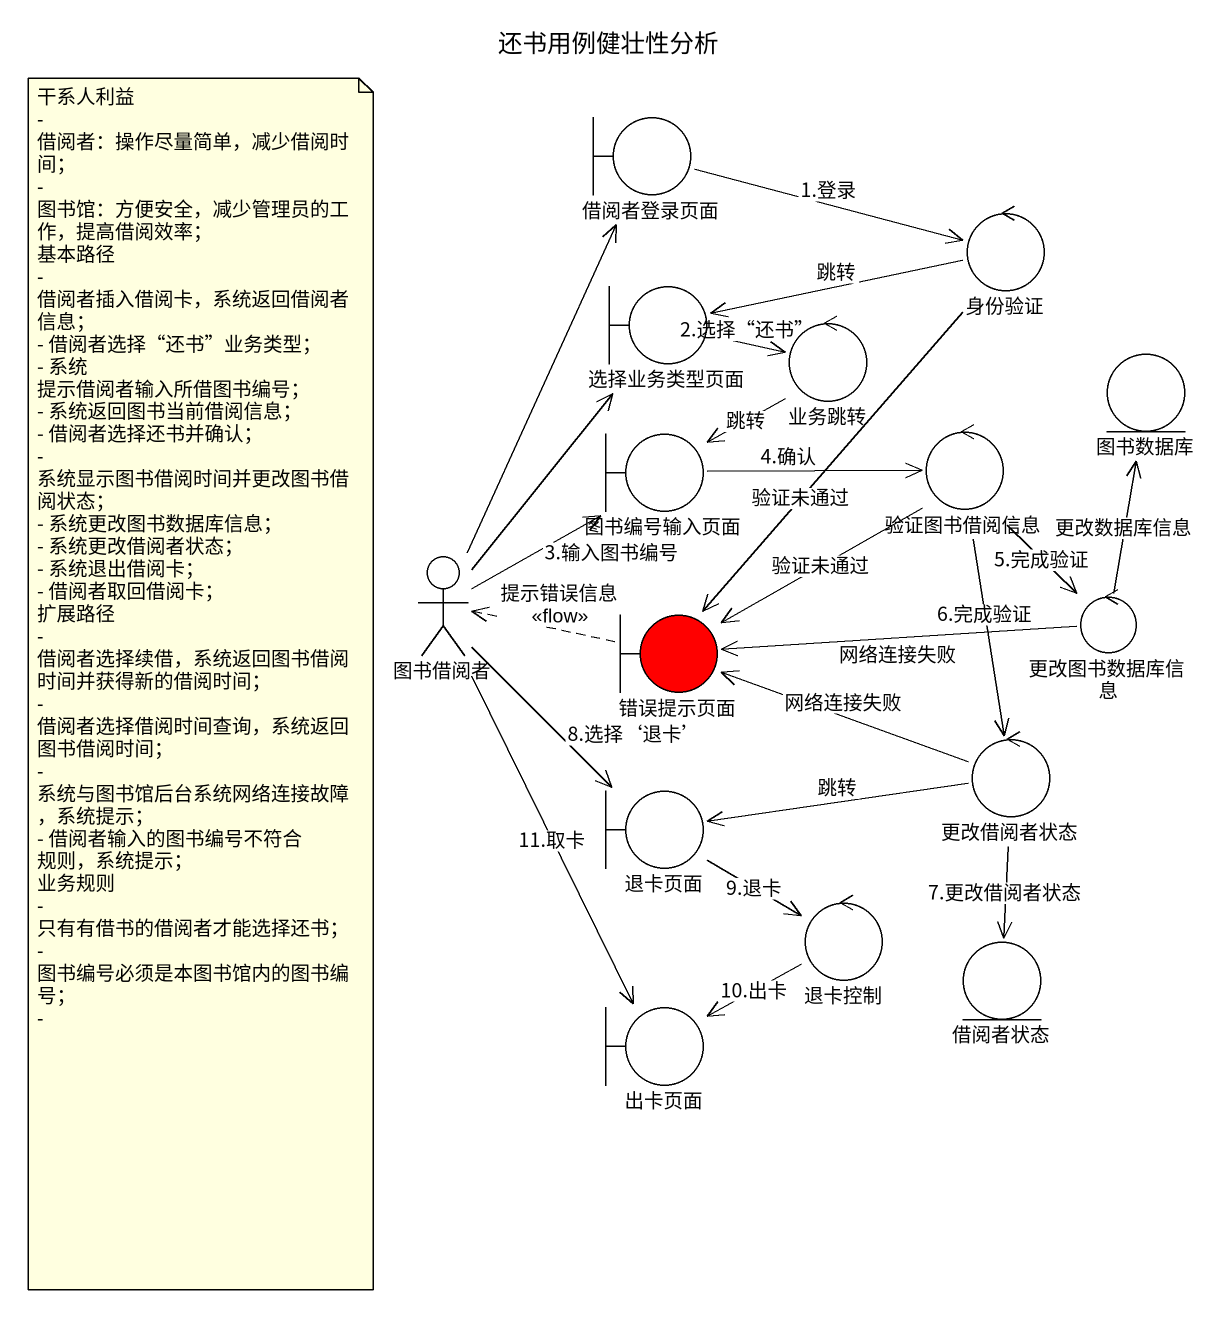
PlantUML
@startuml
title 还书用例健壮性分析
boundary 借阅者登录页面
control 身份验证
boundary 选择业务类型页面
control 业务跳转
entity 图书数据库
boundary 图书编号输入页面
control 验证图书借阅信息
actor 图书借阅者
boundary 错误提示页面 #FF0000
control 更改图书数据库信息
control 更改借阅者状态
boundary 退卡页面
control 退卡控制
boundary 出卡页面
entity 借阅者状态
借阅者登录页面 -right-> 身份验证 : 1.登录
身份验证 -left-> 选择业务类型页面 : 跳转
身份验证 --> 错误提示页面 : 验证未通过
选择业务类型页面 -right-> 业务跳转 : 2.选择“还书”
业务跳转 --> 图书编号输入页面 : 跳转
图书编号输入页面 -right-> 验证图书借阅信息 : 4.确认
验证图书借阅信息 --> 错误提示页面 : 验证未通过
验证图书借阅信息 --> 更改图书数据库信息 : 5.完成验证
验证图书借阅信息 --> 更改借阅者状态 : 6.完成验证
图书借阅者 -up-> 借阅者登录页面
图书借阅者 -up-> 选择业务类型页面
图书借阅者 -up-> 图书编号输入页面 : 3.输入图书编号
图书借阅者 --> 退卡页面 : 8.选择‘退卡’
图书借阅者 --> 出卡页面 : 11.取卡
错误提示页面 .left.> 图书借阅者 : 提示错误信息\n<<flow>>
更改图书数据库信息 -up-> 图书数据库 : 更改数据库信息
更改图书数据库信息 -left-> 错误提示页面 : 网络连接失败
更改借阅者状态 -left-> 错误提示页面 : 网络连接失败
更改借阅者状态 -left-> 退卡页面 : 跳转
更改借阅者状态 --> 借阅者状态 : 7.更改借阅者状态
退卡页面 --> 退卡控制 : 9.退卡
退卡控制 -left-> 出卡页面 : 10.出卡
note as N1
  干系人利益
  - 借阅者：操作尽量简单，减少借阅时间；
  - 图书馆：方便安全，减少管理员的工作，提高借阅效率；
  基本路径
  - 借阅者插入借阅卡，系统返回借阅者信息；
  - 借阅者选择“还书”业务类型；
  - 系统 提示借阅者输入所借图书编号；
  - 系统返回图书当前借阅信息；
  - 借阅者选择还书并确认；
  - 系统显示图书借阅时间并更改图书借阅状态；
  - 系统更改图书数据库信息；
  - 系统更改借阅者状态；
  - 系统退出借阅卡；
  - 借阅者取回借阅卡；
  扩展路径
  - 借阅者选择续借，系统返回图书借阅时间并获得新的借阅时间；
  - 借阅者选择借阅时间查询，系统返回图书借阅时间；
  - 系统与图书馆后台系统网络连接故障，系统提示；
  - 借阅者输入的图书编号不符合 规则，系统提示；
  业务规则
  - 只有有借书的借阅者才能选择还书；
  - 图书编号必须是本图书馆内的图书编号；
  -
end note
@enduml
